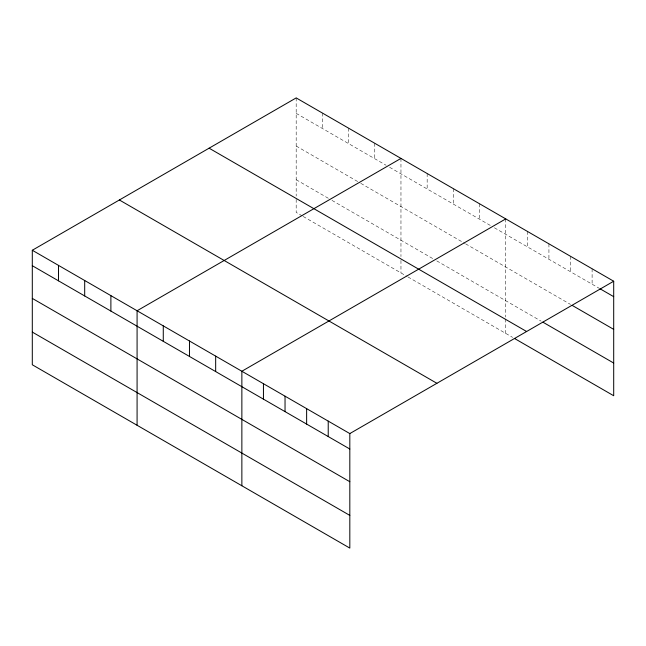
<?xml version="1.0" encoding="UTF-8"?>
<svg xmlns="http://www.w3.org/2000/svg" width="646" height="646" viewBox="0 0 646 646"><rect width="100%" height="100%" fill="white"/><g stroke="black" fill="none" stroke-linecap="round" stroke-linejoin="round"><path stroke-width="0.48" stroke-dasharray="3.23 2.42" d="M296.183 113.349L386.122 165.279M389.611 167.29L490.903 225.769M494.392 227.788L599.02 288.189M296.183 146.044L359.927 182.842M360.799 183.351L464.708 243.34M465.58 243.841L570.515 304.428M296.183 179.725L328.491 198.379M331.987 200.397L433.272 258.876M436.769 260.895L541.154 321.159M302.296 215.95L296.183 212.421L296.183 197.999M303.168 216.458L407.077 276.448M407.949 276.948L512.658 337.398M592.107 268.76L592.107 284.2M570.515 256.292L570.515 271.74M548.93 243.825L548.93 259.272M527.338 231.365L527.338 246.804M505.745 218.897L505.745 317.065M505.745 318.987L505.745 333.409M479.55 203.773L479.55 219.22M453.355 188.648L453.355 204.096M427.159 173.524L427.159 188.971M400.964 158.407L400.964 256.567M400.964 260.419L400.964 272.919M374.769 143.283L374.769 158.722M348.574 128.158L348.574 143.598M322.378 113.034L322.378 128.473M296.183 97.909L296.183 196.077"/><path stroke-width="0.97" d="M32.3 250.26L349.817 433.579L349.817 548.091L32.3 364.772L32.3 250.26L296.183 97.909L613.7 281.228L613.7 395.74L514.377 338.399M400.964 158.407L137.081 310.758L137.081 425.27M505.745 218.897L241.862 371.248L241.862 485.76M349.817 433.579L613.7 281.228M599.884 288.689L613.7 296.667M572.243 305.429L613.7 329.363M542.882 322.16L613.7 363.044M209.102 148.184L526.619 331.503M119.381 199.985L436.898 383.304M32.3 265.708L349.817 449.018M32.3 298.395L349.817 481.714M32.3 332.084L349.817 515.395M328.225 421.111L328.225 436.551M306.632 408.643L306.632 424.091M285.039 396.184L285.039 411.623M263.447 383.716L263.447 399.155M215.667 356.124L215.667 371.571M189.472 340.999L189.472 356.447M163.276 325.883L163.276 341.322M110.886 295.634L110.886 311.073M84.691 280.509L84.691 295.949M58.495 265.385L58.495 280.824"/></g></svg>
